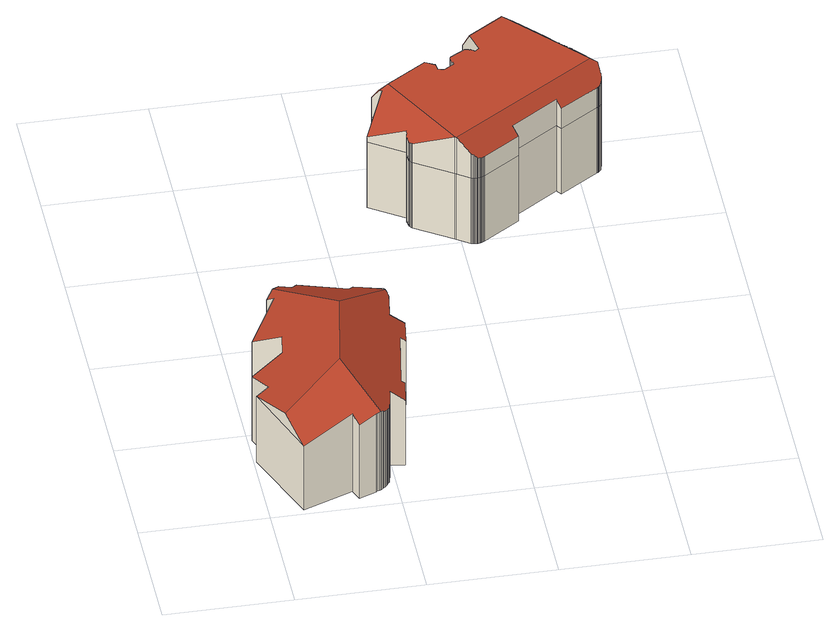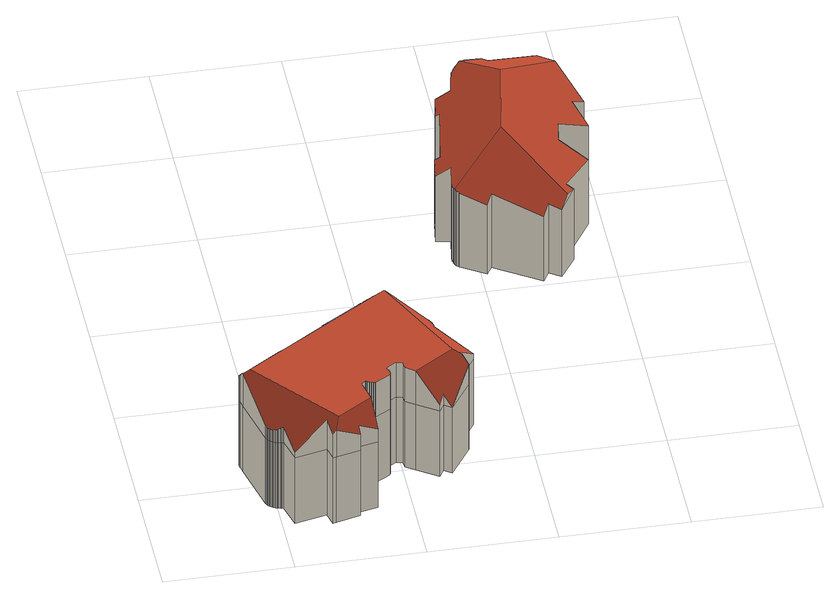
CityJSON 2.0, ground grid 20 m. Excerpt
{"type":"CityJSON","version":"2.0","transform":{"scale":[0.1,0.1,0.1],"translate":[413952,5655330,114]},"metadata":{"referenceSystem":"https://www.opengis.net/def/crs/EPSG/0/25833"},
"CityObjects":{
"building1":{"type":"Building","attributes":{"Dachtyp_tdc":"tdcFreeFormRoof","Gemeindeschluessel":14612000,"Dachneigung":28.25,"QualitaetDacherkennung":13,"Geometrietyp2DReferenz":"3000","measuredHeight":19.12,"function":"31001_9998","roofType":"5000"},"geometry":[{"type":"Solid","lod":"2","boundaries":[[[[0,1,2,3]],[[1,4,5,2]],[[4,6,7,5]],[[6,8,9,7]],[[8,10,11,9]],[[10,12,13,11]],[[12,14,15,13]],[[14,16,17,15]],[[16,18,19,17]],[[18,20,21,19]],[[20,22,23,21]],[[22,24,25,23]],[[24,26,27,25]],[[26,28,29,27]],[[28,30,31,29]],[[30,32,33,31]],[[32,34,35,33]],[[34,36,37,35]],[[36,38,39,37]],[[38,40,41,39]],[[40,42,43,41]],[[42,44,45,43]],[[44,46,47,45]],[[46,48,49,47]],[[48,50,51,49]],[[50,52,53,51]],[[52,54,55,53]],[[54,56,57,55]],[[56,58,59,57]],[[58,60,61,59]],[[60,62,63,61]],[[62,64,65,63]],[[64,66,67,65]],[[66,68,69,67]],[[68,70,71,69]],[[70,72,73,71]],[[72,74,75,73]],[[74,76,77,75]],[[76,78,79,77]],[[78,80,81,79]],[[80,82,83,81]],[[82,84,85,83]],[[84,86,87,85]],[[86,88,89,87]],[[88,90,91,89]],[[90,92,93,91]],[[92,94,95,93]],[[94,96,97,95]],[[96,98,99,97]],[[98,100,101,99]],[[100,102,103,101]],[[102,104,105,103]],[[104,106,107,105]],[[106,108,109,107]],[[108,110,111,109]],[[110,112,113,111]],[[112,114,115,113]],[[114,0,3,115]],[[78,76,116,117,88,86,84,82,80]],[[8,6,4,1,0,114,112,110,108,106,118,119]],[[52,50,48,46,44,42,40,38,36,34,32,30,28,26,24,22,20,18,16,14,12,10,8,119,116,76,74,72,70,68,66,64,62,60,58,56,54]],[[118,104,102,100,98,96,94,92,90,117,116,119]],[[90,88,117]],[[106,104,118]],[[3,2,5,7,9,11,13,15,17,19,21,23,25,27,29,31,33,35,37,39,41,43,45,47,49,51,53,55,57,59,61,63,65,67,69,71,73,75,77,79,81,83,85,87,89,91,93,95,97,99,101,103,105,107,109,111,113,115]]]],"semantics":{"surfaces":[{"type":"WallSurface"},{"type":"RoofSurface"},{"type":"GroundSurface"}],"values":[[0,0,0,0,0,0,0,0,0,0,0,0,0,0,0,0,0,0,0,0,0,0,0,0,0,0,0,0,0,0,0,0,0,0,0,0,0,0,0,0,0,0,0,0,0,0,0,0,0,0,0,0,0,0,0,0,0,0,1,1,1,1,0,0,2]]}}]},
"building2":{"type":"Building","attributes":{"Dachtyp_tdc":"tdcFreeFormRoof","Gemeindeschluessel":14612000,"Dachneigung":1.72,"QualitaetDacherkennung":34,"Geometrietyp2DReferenz":"3000","measuredHeight":19.32,"function":"31001_9998","roofType":"5000"},"geometry":[{"type":"Solid","lod":"2","boundaries":[[[[120,121,122,123]],[[121,124,125,122]],[[124,126,127,125]],[[126,128,129,127]],[[128,130,131,129]],[[130,132,133,131]],[[132,134,135,133]],[[134,136,137,135]],[[136,138,139,137]],[[138,140,141,139]],[[140,142,143,141]],[[142,144,145,143]],[[144,146,147,145]],[[146,148,149,147]],[[148,150,151,149]],[[150,152,153,151]],[[152,154,155,153]],[[154,156,157,155]],[[156,158,159,157]],[[158,160,161,159]],[[160,162,163,161]],[[162,164,165,163]],[[164,166,167,165]],[[166,168,169,167]],[[168,170,171,169]],[[170,172,173,171]],[[172,174,175,173]],[[174,176,177,175]],[[176,178,179,177]],[[178,180,181,179]],[[180,182,183,181]],[[184,185,186,187,188,189,190]],[[191,192,193,194,195,196]],[[197,198,199,200,196,195,201,202,203,204,205,206,207,208,209,210,211,212,213,214,215,216,217,218,219,220,221]],[[222,223,224,225,226,227,228,229,230,231,232,233,234,235,236,237,238,239,240,241,242,243,244,202,201,245,246,247,248,249,250,251,252,253,254,255,256,257,258,259,260,261,262,263,264]],[[188,265,266,267,268,269,270,271,272,273,274,275,276,277,278,279,280,281,282,283,284,285,286,189]],[[194,287,288,289,290,291,292,293,294,295,296,297,298,299,300,301,302,303,304,305,306,307,308,309,310,311,312,313,314,315,316,190,189,286,245,201,195]],[[317,245,286,318]],[[319,315,314,320]],[[321,316,315,319]],[[322,313,312,323]],[[320,314,313,322]],[[324,311,310,325]],[[323,312,311,324]],[[325,310,309,120]],[[120,309,308,121]],[[121,308,307,124]],[[124,307,306,126]],[[126,306,305,128]],[[128,305,304,130]],[[130,304,303,132]],[[132,303,302,134]],[[134,302,301,136]],[[136,301,300,138]],[[138,300,299,140]],[[140,299,298,142]],[[142,298,297,144]],[[144,297,296,146]],[[146,296,295,148]],[[148,295,294,150]],[[150,294,293,152]],[[152,293,292,154]],[[154,292,291,156]],[[156,291,290,158]],[[158,290,289,160]],[[160,289,288,162]],[[162,288,287,164]],[[164,287,194,193,166]],[[318,286,285,326]],[[326,285,284,327]],[[327,284,283,328]],[[328,283,282,329]],[[329,282,281,330]],[[330,281,280,331]],[[331,280,279,332]],[[332,279,278,333]],[[333,278,277,334]],[[334,277,276,335]],[[335,276,275,336]],[[336,275,274,337]],[[337,274,273,338]],[[338,273,272,339]],[[339,272,271,340]],[[340,271,270,341]],[[341,270,269,342]],[[342,269,268,343]],[[343,268,267,344]],[[344,267,266,345]],[[345,266,265,346]],[[346,265,188,187,347]],[[348,222,264,349]],[[349,264,263,350]],[[350,263,262,351]],[[351,262,261,352]],[[352,261,260,353]],[[353,260,259,354]],[[354,259,258,355]],[[355,258,257,356]],[[356,257,256,357]],[[357,256,255,358]],[[358,255,254,359]],[[359,254,253,360]],[[360,253,252,361]],[[361,252,251,362]],[[363,248,247,364]],[[365,249,248,363]],[[364,247,246,366]],[[366,246,245,317]],[[367,244,243,368]],[[369,202,244,367]],[[368,243,242,370]],[[370,242,241,371]],[[371,241,240,372]],[[372,240,239,373]],[[373,239,238,374]],[[374,238,237,375]],[[375,237,236,376]],[[376,236,235,377]],[[377,235,234,378]],[[378,234,233,379]],[[379,233,232,380]],[[380,232,231,381]],[[381,231,230,382]],[[382,230,229,383]],[[383,229,228,384]],[[384,228,227,385]],[[385,227,226,386]],[[386,226,225,387]],[[387,225,224,388]],[[388,224,223,389]],[[389,223,222,348]],[[182,221,220,390]],[[180,197,221,182]],[[390,220,219,391]],[[391,219,218,392]],[[392,218,217,393]],[[393,217,216,394]],[[394,216,215,395]],[[395,215,214,396]],[[396,214,213,397]],[[397,213,212,398]],[[398,212,211,399]],[[399,211,210,400]],[[400,210,209,401]],[[401,209,208,402]],[[402,208,207,403]],[[403,207,206,404]],[[404,206,205,405]],[[405,205,204,406]],[[406,204,203,407]],[[407,203,202,369]],[[174,200,199,176]],[[172,196,200,174]],[[176,199,198,178]],[[178,198,197,180]],[[170,191,196,172]],[[168,192,191,170]],[[166,193,192,168]],[[408,184,190,409]],[[409,190,316,321]],[[347,187,186]],[[362,251,250,410]],[[411,185,184,408]],[[410,250,249,365]],[[186,185,411]],[[183,412,413,414,415,416,417,418,419,420,421,422,423,424,425,426,427,428,429,430,431,432,433,434,435,436,437,438,439,440,441,442,443,444,445,446,447,448,449,450,451,452,453,454,455,456,457,458,459,460,461,462,463,464,465,466,467,468,469,470,471,472,473,474,475,476,477,478,479,480,481,482,483,484,485,486,487,488,489,490,491,492,493,494,495,496,497,498,499,500,501,502,503,504,505,506,507,123,122,125,127,129,131,133,135,137,139,141,143,145,147,149,151,153,155,157,159,161,163,165,167,169,171,173,175,177,179,181]],[[182,390,412,183]],[[390,391,413,412]],[[391,392,414,413]],[[392,393,415,414]],[[393,394,416,415]],[[394,395,417,416]],[[395,396,418,417]],[[396,397,419,418]],[[397,398,420,419]],[[398,399,421,420]],[[399,400,422,421]],[[400,401,423,422]],[[401,402,424,423]],[[402,403,425,424]],[[403,404,426,425]],[[404,405,427,426]],[[405,406,428,427]],[[406,407,429,428]],[[407,369,430,429]],[[369,367,431,430]],[[367,368,432,431]],[[368,370,433,432]],[[370,371,434,433]],[[371,372,435,434]],[[372,373,436,435]],[[373,374,437,436]],[[374,375,438,437]],[[375,376,439,438]],[[376,377,440,439]],[[377,378,441,440]],[[378,379,442,441]],[[379,380,443,442]],[[380,381,444,443]],[[381,382,445,444]],[[382,383,446,445]],[[383,384,447,446]],[[384,385,448,447]],[[385,386,449,448]],[[386,387,450,449]],[[387,388,451,450]],[[388,389,452,451]],[[389,348,453,452]],[[348,349,454,453]],[[349,350,455,454]],[[350,351,456,455]],[[351,352,457,456]],[[352,353,458,457]],[[353,354,459,458]],[[354,355,460,459]],[[355,356,461,460]],[[356,357,462,461]],[[357,358,463,462]],[[358,359,464,463]],[[359,360,465,464]],[[360,361,466,465]],[[361,362,467,466]],[[362,410,468,467]],[[410,365,469,468]],[[365,363,470,469]],[[363,364,471,470]],[[364,366,472,471]],[[366,317,473,472]],[[317,318,474,473]],[[318,326,475,474]],[[326,327,476,475]],[[327,328,477,476]],[[328,329,478,477]],[[329,330,479,478]],[[330,331,480,479]],[[331,332,481,480]],[[332,333,482,481]],[[333,334,483,482]],[[334,335,484,483]],[[335,336,485,484]],[[336,337,486,485]],[[337,338,487,486]],[[338,339,488,487]],[[339,340,489,488]],[[340,341,490,489]],[[341,342,491,490]],[[342,343,492,491]],[[343,344,493,492]],[[344,345,494,493]],[[345,346,495,494]],[[346,347,496,495]],[[347,186,497,496]],[[186,411,498,497]],[[411,408,499,498]],[[408,409,500,499]],[[409,321,501,500]],[[321,319,502,501]],[[319,320,503,502]],[[320,322,504,503]],[[322,323,505,504]],[[323,324,506,505]],[[324,325,507,506]],[[325,120,123,507]]]],"semantics":{"surfaces":[{"type":"WallSurface"},{"type":"RoofSurface"},{"type":"GroundSurface"}],"values":[[0,0,0,0,0,0,0,0,0,0,0,0,0,0,0,0,0,0,0,0,0,0,0,0,0,0,0,0,0,0,0,1,1,1,1,1,1,0,0,0,0,0,0,0,0,0,0,0,0,0,0,0,0,0,0,0,0,0,0,0,0,0,0,0,0,0,0,0,0,0,0,0,0,0,0,0,0,0,0,0,0,0,0,0,0,0,0,0,0,0,0,0,0,0,0,0,0,0,0,0,0,0,0,0,0,0,0,0,0,0,0,0,0,0,0,0,0,0,0,0,0,0,0,0,0,0,0,0,0,0,0,0,0,0,0,0,0,0,0,0,0,0,0,0,0,0,0,0,0,0,0,0,0,0,0,0,0,0,0,0,0,0,0,0,0,2,0,0,0,0,0,0,0,0,0,0,0,0,0,0,0,0,0,0,0,0,0,0,0,0,0,0,0,0,0,0,0,0,0,0,0,0,0,0,0,0,0,0,0,0,0,0,0,0,0,0,0,0,0,0,0,0,0,0,0,0,0,0,0,0,0,0,0,0,0,0,0,0,0,0,0,0,0,0,0,0,0,0,0,0,0,0,0,0,0,0,0,0,0,0,0,0,0]]}}]}
},
"vertices":[
[229,336,146],[230,334,147],[230,334,6],[229,336,6],[232,333,148],[232,333,6],[233,331,148],[233,331,6],[234,329,149],[234,329,6],[234,328,149],[234,328,6],[235,326,148],[235,326,6],[236,324,147],[236,324,6],[236,322,147],[236,322,6],[236,320,146],[236,320,6],[237,319,146],[237,319,6],[237,317,146],[237,317,6],[237,315,146],[237,315,6],[236,313,145],[236,313,6],[236,311,145],[236,311,6],[236,309,146],[236,309,6],[230,273,145],[230,273,6],[253,269,129],[253,269,6],[247,228,128],[247,228,6],[238,230,134],[238,230,6],[221,128,133],[221,128,6],[227,127,129],[227,127,6],[220,86,129],[220,86,6],[197,90,146],[197,90,6],[192,62,146],[192,62,6],[192,60,145],[192,60,6],[191,58,146],[191,58,6],[190,55,146],[190,55,6],[190,53,146],[190,53,6],[189,50,147],[189,50,6],[187,48,147],[187,48,6],[186,46,148],[186,46,6],[185,44,148],[185,44,6],[183,42,149],[183,42,6],[181,40,150],[181,40,6],[179,38,151],[179,38,6],[177,37,153],[177,37,6],[175,35,154],[175,35,6],[173,34,155],[173,34,6],[171,33,154],[171,33,6],[168,32,153],[168,32,6],[166,31,153],[166,31,6],[138,20,144],[138,20,6],[131,38,153],[131,38,6],[52,7,127],[52,7,6],[3,134,130],[3,134,6],[23,141,140],[23,141,6],[6,186,126],[6,186,6],[56,205,151],[56,205,6],[62,242,151],[62,242,6],[21,268,127],[21,268,6],[68,342,145],[68,342,6],[58,348,139],[58,348,6],[83,386,132],[83,386,6],[101,374,137],[101,374,6],[111,391,127],[111,391,6],[182,345,145],[182,345,6],[191,360,136],[191,360,6],[127,118,197],[33,57,153],[70,366,144],[151,254,197],
[420,794,128],[420,795,128],[420,795,4],[420,794,4],[420,797,128],[420,797,4],[419,798,128],[419,798,4],[419,800,128],[419,800,4],[419,801,128],[419,801,4],[419,802,128],[419,802,4],[419,804,128],[419,804,4],[420,805,128],[420,805,4],[420,806,128],[420,806,4],[444,820,128],[444,820,4],[445,820,128],[445,820,4],[447,820,128],[447,820,4],[448,819,128],[448,819,4],[450,819,128],[450,819,4],[451,818,128],[451,818,4],[453,818,128],[453,818,4],[454,817,128],[454,817,4],[456,816,128],[456,816,4],[457,815,128],[457,815,4],[458,814,128],[458,814,4],[459,813,128],[459,813,4],[466,819,128],[466,819,4],[452,880,128],[452,880,4],[483,887,128],[483,887,4],[481,895,128],[481,895,4],[519,904,128],[519,904,4],[525,906,128],[525,906,4],[530,884,128],[530,884,4],[581,896,128],[581,896,4],[591,856,128],[591,856,4],[592,856,128],[592,856,4],[348,823,139],[340,810,148],[328,818,128],[294,767,165],[303,761,181],[317,760,192],[380,802,192],[481,895,158],[483,887,169],[452,880,153],[458,853,192],[513,889,192],[519,904,178],[591,856,158],[581,896,139],[530,884,184],[525,906,173],[623,760,197],[634,759,190],[615,840,151],[614,841,151],[614,843,150],[613,844,150],[612,846,150],[611,847,150],[610,848,150],[609,849,150],[607,850,150],[606,851,150],[605,852,151],[603,853,151],[602,854,152],[600,854,152],[599,855,153],[597,855,154],[595,855,155],[594,856,156],[592,856,157],[485,646,177],[561,697,177],[567,688,166],[628,728,165],[629,729,166],[630,729,166],[631,730,166],[632,731,166],[633,732,167],[633,733,167],[634,734,168],[635,735,168],[635,737,169],[636,738,170],[636,739,171],[636,740,172],[637,742,173],[637,743,174],[637,744,175],[637,745,176],[637,747,177],[636,748,178],[636,749,180],[393,609,197],[413,596,174],[414,595,173],[416,595,172],[417,595,171],[418,594,170],[419,594,169],[421,594,168],[422,594,167],[423,594,166],[424,594,166],[426,594,165],[427,594,165],[428,595,164],[429,595,164],[431,596,164],[432,597,164],[433,597,164],[434,598,164],[492,636,164],[308,757,183],[276,709,137],[329,673,169],[329,671,168],[329,669,167],[328,667,166],[328,666,165],[328,664,164],[328,662,164],[329,660,163],[329,659,163],[329,657,163],[329,656,162],[330,655,162],[330,654,162],[330,653,162],[331,652,162],[332,651,162],[332,650,163],[333,649,163],[334,648,163],[391,611,197],[466,819,193],[459,813,193],[458,814,193],[457,815,193],[456,816,193],[454,817,193],[453,818,193],[451,818,193],[450,819,193],[448,819,193],[447,820,193],[445,820,193],[444,820,193],[420,806,193],[420,805,193],[419,804,193],[419,802,193],[419,801,193],[419,800,193],[419,798,193],[420,797,193],[420,795,193],[420,794,193],[421,793,193],[422,792,193],[422,790,193],[423,789,193],[406,778,193],[396,781,193],[395,792,193],[393,609,128],[391,611,128],[396,781,128],[406,778,128],[395,792,128],[423,789,128],[422,790,128],[422,792,128],[421,793,128],[334,648,128],[333,649,128],[332,650,128],[332,651,128],[331,652,128],[330,653,128],[330,654,128],[330,655,128],[329,656,128],[329,657,128],[329,659,128],[329,660,128],[328,662,128],[328,664,128],[328,666,128],[328,667,128],[329,669,128],[329,671,128],[329,673,128],[276,709,128],[308,757,128],[294,767,128],[485,646,128],[492,636,128],[434,598,128],[433,597,128],[432,597,128],[431,596,128],[429,595,128],[428,595,128],[427,594,128],[426,594,128],[424,594,128],[423,594,128],[422,594,128],[421,594,128],[419,594,128],[416,595,128],[414,595,128],[417,595,128],[413,596,128],[636,749,128],[636,748,128],[634,759,128],[637,747,128],[637,745,128],[637,744,128],[637,743,128],[637,742,128],[636,740,128],[636,739,128],[636,738,128],[635,737,128],[635,735,128],[634,734,128],[633,733,128],[633,732,128],[632,731,128],[631,730,128],[630,729,128],[629,729,128],[628,728,128],[567,688,128],[561,697,128],[594,856,128],[595,855,128],[597,855,128],[599,855,128],[600,854,128],[602,854,128],[603,853,128],[605,852,128],[606,851,128],[607,850,128],[609,849,128],[610,848,128],[611,847,128],[612,846,128],[613,844,128],[614,843,128],[614,841,128],[615,840,128],[348,823,128],[380,802,128],[418,594,128],[340,810,128],[594,856,4],[595,855,4],[597,855,4],[599,855,4],[600,854,4],[602,854,4],[603,853,4],[605,852,4],[606,851,4],[607,850,4],[609,849,4],[610,848,4],[611,847,4],[612,846,4],[613,844,4],[614,843,4],[614,841,4],[615,840,4],[634,759,4],[636,749,4],[636,748,4],[637,747,4],[637,745,4],[637,744,4],[637,743,4],[637,742,4],[636,740,4],[636,739,4],[636,738,4],[635,737,4],[635,735,4],[634,734,4],[633,733,4],[633,732,4],[632,731,4],[631,730,4],[630,729,4],[629,729,4],[628,728,4],[567,688,4],[561,697,4],[485,646,4],[492,636,4],[434,598,4],[433,597,4],[432,597,4],[431,596,4],[429,595,4],[428,595,4],[427,594,4],[426,594,4],[424,594,4],[423,594,4],[422,594,4],[421,594,4],[419,594,4],[418,594,4],[417,595,4],[416,595,4],[414,595,4],[413,596,4],[393,609,4],[391,611,4],[334,648,4],[333,649,4],[332,650,4],[332,651,4],[331,652,4],[330,653,4],[330,654,4],[330,655,4],[329,656,4],[329,657,4],[329,659,4],[329,660,4],[328,662,4],[328,664,4],[328,666,4],[328,667,4],[329,669,4],[329,671,4],[329,673,4],[276,709,4],[308,757,4],[294,767,4],[328,818,4],[340,810,4],[348,823,4],[380,802,4],[395,792,4],[396,781,4],[406,778,4],[423,789,4],[422,790,4],[422,792,4],[421,793,4]
]}
